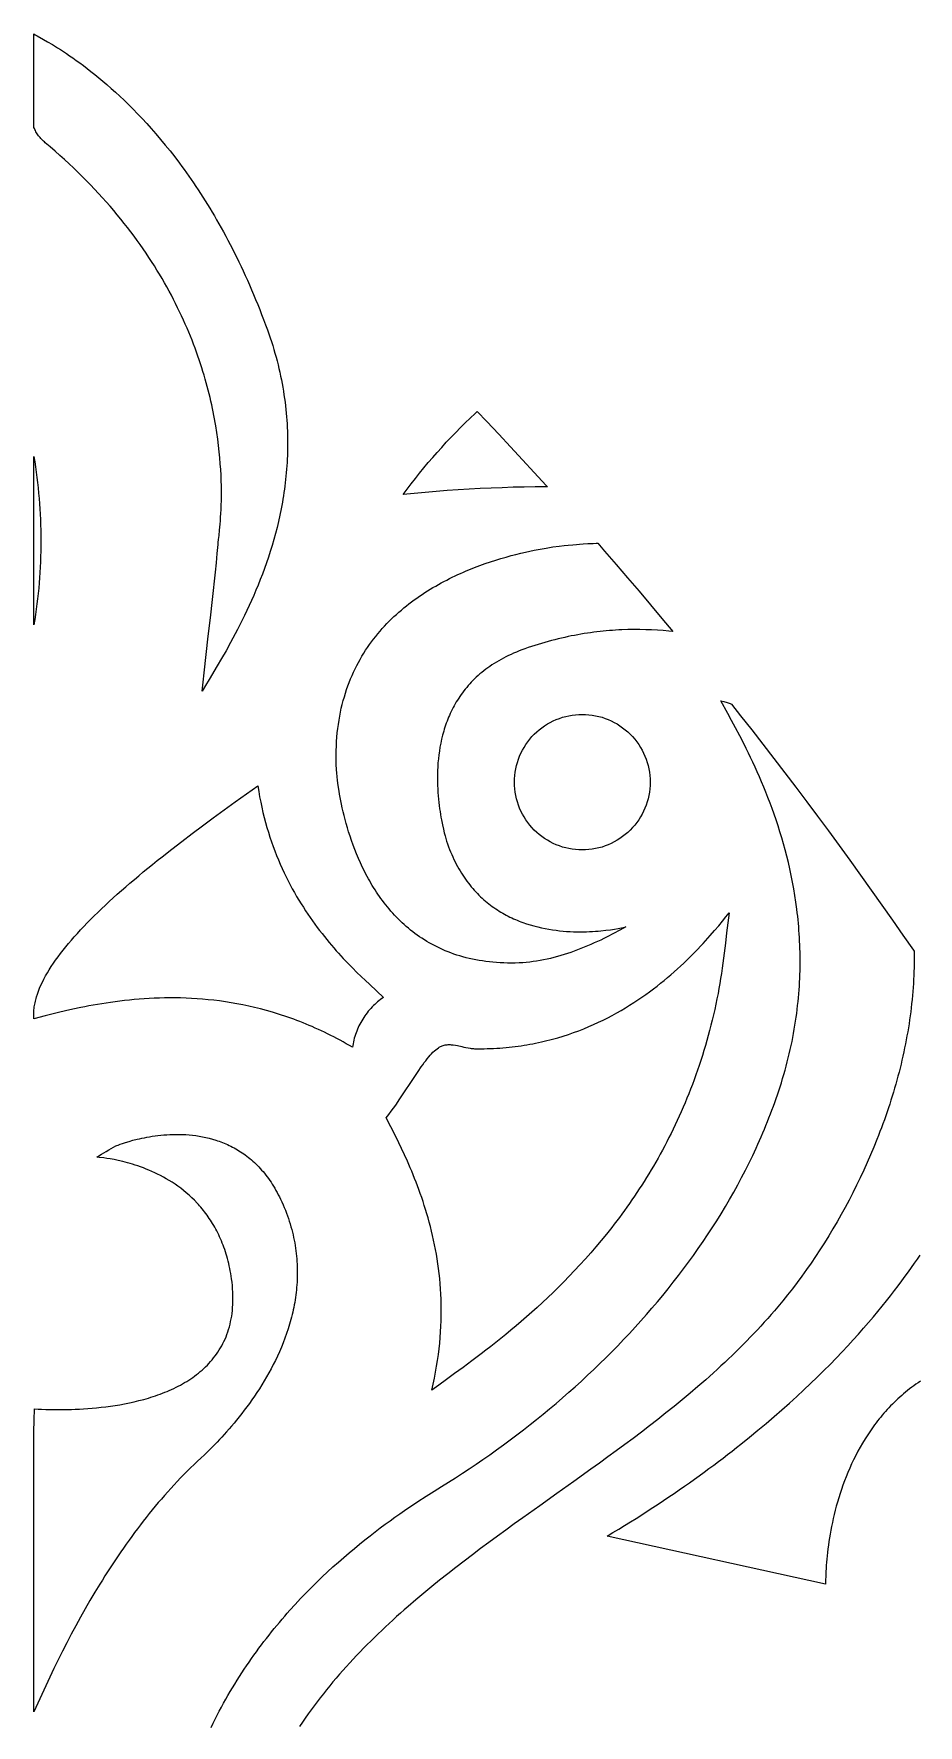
# Model space of a CAD drawing. Extents: x -1000 to 1000, y -1450 to 1450.
# Drawn here: x -550 to -339.5, y 593.4 to 996.3 of the extents above; entities that cross this region are included whole.
import ezdxf

# ---------------------------------------------------------------- set-up
doc = ezdxf.new("R2010")
doc.units = 0
doc.layers.add('LAYER_1', color=18, linetype='CONTINUOUS')

msp = doc.modelspace()

# ---------------------------------------------------------------- linework, layer by layer
at = {"layer": 'LAYER_1'}
for points in [[(-549.68, 996.12), (-549.18, 995.84), (-547.69, 995), (-546.72, 994.44), (-545.6, 993.77), (-544.36, 993), (-543.68, 992.57), (-542.98, 992.11), (-542.25, 991.63), (-541.49, 991.11), (-540.71, 990.57), (-539.9, 989.99), (-539.06, 989.38), (-538.2, 988.75), (-537.32, 988.07), (-536.41, 987.37), (-535.49, 986.63), (-534.54, 985.86), (-533.58, 985.05), (-532.59, 984.21), (-531.6, 983.33), (-530.58, 982.42), (-529.55, 981.47), (-528.51, 980.48), (-527.46, 979.46), (-526.39, 978.39), (-525.32, 977.29), (-524.23, 976.14), (-523.14, 974.96), (-522.04, 973.74), (-520.94, 972.47), (-519.83, 971.16), (-518.71, 969.81), (-517.59, 968.42), (-516.47, 966.98), (-515.35, 965.5), (-514.79, 964.75), (-514.23, 963.98), (-513.67, 963.2), (-513.11, 962.41), (-512.55, 961.61), (-512, 960.79), (-511.44, 959.97), (-510.88, 959.13), (-510.33, 958.28), (-509.77, 957.42), (-509.22, 956.55), (-508.67, 955.66), (-508.12, 954.77), (-507.57, 953.86), (-507.03, 952.94), (-506.49, 952), (-505.94, 951.06), (-505.4, 950.1), (-504.87, 949.13), (-504.33, 948.15), (-503.8, 947.15), (-503.27, 946.15), (-502.75, 945.13), (-502.22, 944.09), (-501.71, 943.05), (-501.19, 941.99), (-500.68, 940.92), (-500.17, 939.83), (-499.66, 938.73), (-499.16, 937.62), (-498.66, 936.5), (-498.17, 935.36), (-497.68, 934.21), (-497.2, 933.04), (-496.71, 931.86), (-496.24, 930.67), (-495.77, 929.47), (-495.3, 928.25), (-494.84, 927.01), (-494.39, 925.77), (-494.06, 924.83), (-493.74, 923.91), (-493.43, 922.98), (-493.14, 922.06), (-492.86, 921.14), (-492.6, 920.22), (-492.34, 919.31), (-492.1, 918.4), (-491.87, 917.49), (-491.66, 916.58), (-491.45, 915.68), (-491.26, 914.78), (-491.07, 913.89), (-490.9, 912.99), (-490.74, 912.1), (-490.59, 911.22), (-490.46, 910.33), (-490.33, 909.45), (-490.21, 908.57), (-490.11, 907.7), (-490.01, 906.83), (-489.93, 905.96), (-489.85, 905.1), (-489.79, 904.24), (-489.73, 903.38), (-489.69, 902.53), (-489.65, 901.68), (-489.62, 900.83), (-489.61, 899.99), (-489.6, 899.15), (-489.6, 898.31), (-489.61, 897.48), (-489.63, 896.65), (-489.65, 895.83), (-489.69, 895.01), (-489.73, 894.19), (-489.78, 893.38), (-489.84, 892.57), (-489.91, 891.76), (-489.99, 890.96), (-490.07, 890.16), (-490.16, 889.37), (-490.26, 888.58), (-490.36, 887.8), (-490.47, 887.01), (-490.59, 886.24), (-490.71, 885.46), (-490.84, 884.7), (-490.98, 883.93), (-491.13, 883.17), (-491.43, 881.66), (-491.76, 880.17), (-492.11, 878.7), (-492.49, 877.25), (-492.88, 875.81), (-493.29, 874.39), (-493.72, 872.99), (-494.16, 871.61), (-494.62, 870.25), (-495.1, 868.91), (-495.59, 867.59), (-496.09, 866.29), (-496.6, 865), (-497.12, 863.74), (-497.65, 862.5), (-498.18, 861.29), (-498.73, 860.09), (-499.27, 858.91), (-499.82, 857.76), (-500.38, 856.63), (-500.93, 855.52), (-501.49, 854.43), (-502.05, 853.37), (-502.6, 852.33), (-503.15, 851.31), (-504.24, 849.35), (-505.3, 847.48), (-506.33, 845.71), (-508.25, 842.48), (-509.12, 841.02), (-509.93, 839.67), (-509.7, 841.86), (-509.47, 844.05), (-508.98, 848.42), (-508.47, 852.79), (-507.95, 857.16), (-507.45, 861.53), (-507.2, 863.72), (-506.97, 865.91), (-506.75, 868.09), (-506.54, 870.28), (-506.34, 872.47), (-506.16, 874.67), (-506.11, 875.13), (-506.03, 875.85), (-505.91, 876.82), (-505.78, 878.03), (-505.65, 879.48), (-505.59, 880.29), (-505.53, 881.15), (-505.47, 882.07), (-505.43, 883.03), (-505.39, 884.05), (-505.37, 885.12), (-505.35, 886.24), (-505.35, 887.4), (-505.37, 888.61), (-505.4, 889.86), (-505.45, 891.16), (-505.52, 892.49), (-505.61, 893.87), (-505.73, 895.29), (-505.87, 896.75), (-506.03, 898.24), (-506.23, 899.77), (-506.45, 901.34), (-506.7, 902.94), (-506.84, 903.75), (-506.99, 904.57), (-507.15, 905.39), (-507.31, 906.23), (-507.48, 907.07), (-507.67, 907.92), (-507.86, 908.78), (-508.06, 909.64), (-508.27, 910.51), (-508.49, 911.39), (-508.72, 912.27), (-508.96, 913.16), (-509.22, 914.05), (-509.48, 914.96), (-509.75, 915.86), (-510.04, 916.78), (-510.33, 917.7), (-510.64, 918.62), (-510.96, 919.55), (-511.29, 920.49), (-511.63, 921.43), (-511.99, 922.37), (-512.35, 923.32), (-512.73, 924.27), (-513.13, 925.23), (-513.53, 926.2), (-513.95, 927.16), (-514.39, 928.13), (-514.83, 929.11), (-515.29, 930.08), (-515.77, 931.07), (-516.25, 932.05), (-516.76, 933.04), (-517.27, 934.03), (-517.81, 935.02), (-518.35, 936.02), (-518.92, 937.02), (-519.49, 938.02), (-520.09, 939.02), (-520.7, 940.02), (-521.32, 941.03), (-521.96, 942.04), (-522.62, 943.05), (-523.29, 944.06), (-523.98, 945.08), (-524.69, 946.09), (-525.42, 947.1), (-526.16, 948.12), (-526.92, 949.14), (-527.7, 950.15), (-528.49, 951.17), (-529.31, 952.19), (-530.14, 953.21), (-530.99, 954.22), (-531.86, 955.24), (-532.75, 956.26), (-533.65, 957.27), (-534.58, 958.29), (-535.53, 959.3), (-536.49, 960.32), (-537.48, 961.33), (-538.48, 962.34), (-539.51, 963.35), (-540.56, 964.36), (-541.62, 965.37), (-542.71, 966.37), (-543.82, 967.37), (-544.95, 968.37), (-546.1, 969.37), (-547.28, 970.36), (-547.5, 970.56), (-547.72, 970.76), (-547.93, 970.96), (-548.13, 971.17), (-548.33, 971.39), (-548.52, 971.6), (-548.7, 971.83), (-548.87, 972.05), (-549.03, 972.28), (-549.19, 972.52), (-549.34, 972.76), (-549.49, 973), (-549.63, 973.25), (-549.76, 973.5), (-549.88, 973.75), (-550, 974.01), (-550, 996.32)], [(-442.17, 903.93), (-439.33, 900.93), (-436.5, 897.9), (-433.68, 894.86), (-430.87, 891.81), (-428.06, 888.73), (-427.76, 888.4), (-428, 888.4), (-430.63, 888.38), (-433.26, 888.34), (-435.88, 888.28), (-438.51, 888.19), (-441.14, 888.09), (-443.76, 887.97), (-446.38, 887.83), (-449.01, 887.67), (-451.63, 887.49), (-454.25, 887.28), (-456.86, 887.06), (-459.48, 886.82), (-462.09, 886.55), (-461.13, 887.85), (-460.16, 889.13), (-459.17, 890.4), (-458.17, 891.66), (-457.15, 892.92), (-456.11, 894.15), (-455.06, 895.38), (-453.99, 896.6), (-452.91, 897.8), (-451.82, 899), (-450.71, 900.18), (-449.58, 901.34), (-448.45, 902.5), (-447.29, 903.64), (-446.13, 904.77), (-444.95, 905.88), (-444.46, 906.33)], [(-549.8, 894.37), (-549.61, 893.13), (-549.43, 891.88), (-549.27, 890.64), (-549.12, 889.39), (-548.99, 888.14), (-548.86, 886.89), (-548.75, 885.63), (-548.65, 884.38), (-548.57, 883.12), (-548.5, 881.86), (-548.44, 880.6), (-548.39, 879.34), (-548.36, 878.08), (-548.34, 876.82), (-548.33, 875.56), (-548.34, 874.3), (-548.36, 873.04), (-548.39, 871.78), (-548.43, 870.52), (-548.49, 869.26), (-548.56, 868), (-548.65, 866.74), (-548.74, 865.48), (-548.85, 864.23), (-548.98, 862.98), (-549.11, 861.73), (-549.26, 860.48), (-549.42, 859.23), (-549.6, 857.99), (-549.79, 856.75), (-549.99, 855.51), (-550, 855.52), (-550, 895.6)], [(-414.17, 873.1), (-411.42, 869.92), (-408.67, 866.73), (-405.94, 863.52), (-403.22, 860.29), (-400.5, 857.05), (-397.9, 853.92), (-398.82, 854.01), (-400.18, 854.13), (-401.55, 854.23), (-402.93, 854.31), (-404.33, 854.36), (-405.74, 854.39), (-407.17, 854.39), (-408.6, 854.37), (-410.05, 854.32), (-410.78, 854.29), (-411.51, 854.24), (-412.25, 854.19), (-412.99, 854.14), (-413.73, 854.07), (-414.47, 854), (-415.22, 853.92), (-415.97, 853.84), (-416.72, 853.74), (-417.48, 853.64), (-418.24, 853.53), (-419, 853.41), (-419.76, 853.29), (-420.53, 853.15), (-421.3, 853.01), (-422.07, 852.86), (-422.84, 852.7), (-423.62, 852.53), (-424.4, 852.35), (-425.18, 852.17), (-425.97, 851.97), (-426.75, 851.77), (-427.54, 851.56), (-428.33, 851.33), (-429.13, 851.1), (-429.92, 850.86), (-430.72, 850.61), (-431.52, 850.35), (-432.33, 850.08), (-433.13, 849.8), (-433.82, 849.56), (-434.49, 849.3), (-435.14, 849.03), (-435.79, 848.76), (-436.41, 848.48), (-437.03, 848.19), (-437.63, 847.89), (-438.22, 847.59), (-438.79, 847.28), (-439.35, 846.96), (-439.9, 846.63), (-440.43, 846.3), (-440.95, 845.96), (-441.46, 845.62), (-441.95, 845.26), (-442.44, 844.91), (-442.91, 844.54), (-443.37, 844.17), (-443.81, 843.8), (-444.25, 843.41), (-444.67, 843.03), (-445.08, 842.64), (-445.48, 842.24), (-445.87, 841.84), (-446.24, 841.43), (-446.61, 841.02), (-446.96, 840.6), (-447.31, 840.18), (-447.64, 839.76), (-447.96, 839.33), (-448.28, 838.9), (-448.58, 838.46), (-448.87, 838.03), (-449.15, 837.58), (-449.43, 837.14), (-449.69, 836.69), (-449.94, 836.24), (-450.19, 835.78), (-450.42, 835.33), (-450.65, 834.87), (-450.86, 834.41), (-451.07, 833.94), (-451.27, 833.48), (-451.46, 833.01), (-451.64, 832.54), (-451.82, 832.07), (-451.98, 831.6), (-452.14, 831.13), (-452.29, 830.66), (-452.44, 830.18), (-452.57, 829.71), (-452.7, 829.24), (-452.93, 828.29), (-453.14, 827.34), (-453.32, 826.39), (-453.47, 825.44), (-453.6, 824.5), (-453.71, 823.56), (-453.8, 822.63), (-453.86, 821.71), (-453.91, 820.79), (-453.93, 819.89), (-453.94, 819), (-453.93, 818.12), (-453.91, 817.26), (-453.87, 816.41), (-453.82, 815.57), (-453.76, 814.76), (-453.69, 813.96), (-453.61, 813.19), (-453.52, 812.43), (-453.42, 811.7), (-453.31, 811), (-453.21, 810.32), (-453.09, 809.67), (-452.98, 809.04), (-452.75, 807.88), (-452.52, 806.85), (-452.3, 805.95), (-452.1, 805.21), (-451.94, 804.62), (-451.74, 803.96), (-451.51, 803.3), (-451.28, 802.65), (-451.04, 802.02), (-450.79, 801.4), (-450.53, 800.79), (-450.27, 800.2), (-450, 799.61), (-449.72, 799.04), (-449.43, 798.48), (-449.14, 797.94), (-448.84, 797.4), (-448.53, 796.88), (-448.22, 796.37), (-447.9, 795.87), (-447.58, 795.38), (-447.25, 794.91), (-446.92, 794.44), (-446.57, 793.99), (-446.23, 793.54), (-445.88, 793.11), (-445.52, 792.69), (-445.16, 792.28), (-444.79, 791.88), (-444.42, 791.49), (-444.04, 791.11), (-443.66, 790.74), (-443.28, 790.38), (-442.89, 790.03), (-442.5, 789.7), (-442.1, 789.37), (-441.7, 789.04), (-441.29, 788.73), (-440.89, 788.43), (-440.48, 788.14), (-440.06, 787.86), (-439.65, 787.58), (-439.23, 787.31), (-438.81, 787.06), (-438.38, 786.81), (-437.96, 786.57), (-437.53, 786.34), (-437.1, 786.11), (-436.67, 785.9), (-436.23, 785.69), (-435.8, 785.49), (-435.36, 785.29), (-434.92, 785.11), (-434.48, 784.93), (-434.04, 784.76), (-433.6, 784.6), (-432.72, 784.29), (-431.83, 784.01), (-430.95, 783.76), (-430.06, 783.53), (-429.18, 783.32), (-428.3, 783.14), (-427.43, 782.98), (-426.56, 782.85), (-425.7, 782.73), (-424.84, 782.63), (-424, 782.55), (-423.17, 782.48), (-422.35, 782.44), (-421.54, 782.4), (-420.74, 782.38), (-419.96, 782.38), (-419.2, 782.38), (-418.46, 782.4), (-417.73, 782.43), (-417.03, 782.46), (-416.34, 782.51), (-415.68, 782.56), (-415.04, 782.62), (-413.84, 782.74), (-412.75, 782.88), (-411.78, 783.03), (-410.94, 783.17), (-409.68, 783.4), (-409.05, 783.53), (-410.52, 782.73), (-412.02, 781.94), (-413.54, 781.17), (-414.3, 780.79), (-415.07, 780.42), (-415.84, 780.06), (-416.62, 779.71), (-417.4, 779.36), (-418.18, 779.02), (-418.97, 778.69), (-419.76, 778.37), (-420.55, 778.07), (-421.35, 777.77), (-422.15, 777.48), (-422.95, 777.21), (-423.76, 776.95), (-424.57, 776.7), (-425.38, 776.47), (-426.19, 776.25), (-427.01, 776.04), (-427.83, 775.85), (-428.65, 775.68), (-429.48, 775.52), (-430.31, 775.39), (-431.13, 775.27), (-431.97, 775.16), (-432.8, 775.08), (-433.63, 775.02), (-434.47, 774.97), (-435.4, 774.94), (-436.32, 774.93), (-437.23, 774.94), (-438.12, 774.96), (-439, 774.99), (-439.87, 775.05), (-440.73, 775.12), (-441.57, 775.2), (-442.4, 775.3), (-443.21, 775.42), (-444.02, 775.55), (-444.81, 775.69), (-445.59, 775.85), (-446.35, 776.02), (-447.11, 776.21), (-447.85, 776.41), (-448.58, 776.62), (-449.3, 776.84), (-450.01, 777.08), (-450.7, 777.33), (-451.39, 777.59), (-452.06, 777.87), (-452.72, 778.15), (-453.37, 778.45), (-454.01, 778.76), (-454.63, 779.08), (-455.25, 779.41), (-455.86, 779.75), (-456.45, 780.1), (-457.04, 780.46), (-457.61, 780.82), (-458.17, 781.2), (-458.72, 781.59), (-459.27, 781.99), (-459.8, 782.39), (-460.32, 782.8), (-460.83, 783.22), (-461.34, 783.65), (-461.83, 784.09), (-462.31, 784.53), (-462.78, 784.98), (-463.25, 785.43), (-463.7, 785.9), (-464.14, 786.37), (-464.58, 786.84), (-465.01, 787.32), (-465.42, 787.81), (-465.83, 788.3), (-466.23, 788.79), (-466.62, 789.29), (-467, 789.8), (-467.37, 790.31), (-467.74, 790.82), (-468.1, 791.33), (-468.44, 791.85), (-468.78, 792.37), (-469.12, 792.9), (-469.44, 793.43), (-469.76, 793.96), (-470.06, 794.49), (-470.36, 795.02), (-470.66, 795.56), (-470.94, 796.09), (-471.22, 796.63), (-471.75, 797.7), (-472.26, 798.78), (-472.74, 799.85), (-473.19, 800.92), (-473.61, 801.99), (-474.01, 803.05), (-474.38, 804.1), (-474.73, 805.13), (-475.06, 806.16), (-475.36, 807.16), (-475.65, 808.15), (-475.91, 809.12), (-476.15, 810.06), (-476.37, 810.99), (-476.58, 811.88), (-476.77, 812.75), (-476.94, 813.59), (-477.09, 814.39), (-477.23, 815.16), (-477.35, 815.89), (-477.56, 817.24), (-477.71, 818.41), (-477.82, 819.4), (-477.9, 820.18), (-477.97, 821.07), (-478.01, 822.21), (-478.04, 823.34), (-478.04, 824.45), (-478.02, 825.54), (-477.99, 826.62), (-477.93, 827.68), (-477.86, 828.73), (-477.76, 829.76), (-477.65, 830.78), (-477.51, 831.78), (-477.36, 832.76), (-477.19, 833.73), (-477.01, 834.69), (-476.81, 835.63), (-476.59, 836.55), (-476.35, 837.46), (-476.09, 838.36), (-475.83, 839.24), (-475.54, 840.11), (-475.24, 840.96), (-474.93, 841.8), (-474.6, 842.62), (-474.25, 843.44), (-473.89, 844.23), (-473.52, 845.02), (-473.14, 845.79), (-472.74, 846.54), (-472.33, 847.29), (-471.9, 848.02), (-471.47, 848.73), (-471.02, 849.44), (-470.56, 850.13), (-470.09, 850.81), (-469.61, 851.47), (-469.12, 852.13), (-468.61, 852.77), (-468.1, 853.4), (-467.58, 854.01), (-467.05, 854.62), (-466.51, 855.21), (-465.96, 855.79), (-465.41, 856.36), (-464.84, 856.92), (-464.27, 857.47), (-463.69, 858), (-463.1, 858.53), (-462.51, 859.04), (-461.91, 859.54), (-461.31, 860.04), (-460.7, 860.52), (-460.08, 860.99), (-459.46, 861.45), (-458.83, 861.89), (-458.2, 862.33), (-457.56, 862.76), (-456.93, 863.18), (-456.28, 863.59), (-455.64, 863.99), (-454.99, 864.38), (-454.34, 864.76), (-453.69, 865.13), (-453.03, 865.49), (-452.38, 865.84), (-451.72, 866.19), (-451.06, 866.52), (-450.4, 866.85), (-449.74, 867.16), (-449.08, 867.47), (-448.42, 867.77), (-447.76, 868.06), (-447.11, 868.34), (-446.45, 868.62), (-445.14, 869.14), (-443.85, 869.64), (-442.56, 870.1), (-441.29, 870.54), (-440.03, 870.94), (-438.8, 871.32), (-437.59, 871.67), (-436.4, 872), (-435.24, 872.3), (-434.1, 872.58), (-433, 872.84), (-431.94, 873.07), (-430.91, 873.28), (-429.92, 873.48), (-428.98, 873.65), (-428.08, 873.81), (-427.23, 873.95), (-426.42, 874.07), (-424.98, 874.27), (-423.77, 874.42), (-422.81, 874.52), (-421.72, 874.61), (-420.85, 874.69), (-420.12, 874.76), (-419.21, 874.82), (-418.12, 874.88), (-417.51, 874.9), (-416.86, 874.92), (-416.17, 874.93), (-415.77, 874.93)], [(-496.48, 815.84), (-496.25, 814.55), (-496, 813.29), (-495.74, 812.04), (-495.46, 810.81), (-495.16, 809.6), (-494.84, 808.41), (-494.51, 807.23), (-494.16, 806.08), (-493.8, 804.94), (-493.42, 803.82), (-493.03, 802.71), (-492.63, 801.63), (-492.21, 800.56), (-491.78, 799.51), (-491.34, 798.48), (-490.89, 797.46), (-490.42, 796.46), (-489.95, 795.48), (-489.46, 794.51), (-488.97, 793.56), (-488.47, 792.63), (-487.96, 791.72), (-487.44, 790.82), (-486.91, 789.93), (-486.38, 789.06), (-485.85, 788.21), (-485.3, 787.38), (-484.76, 786.55), (-484.21, 785.75), (-483.65, 784.96), (-483.09, 784.18), (-482.53, 783.42), (-481.97, 782.68), (-481.4, 781.95), (-480.84, 781.24), (-480.27, 780.54), (-479.7, 779.85), (-479.14, 779.18), (-478.57, 778.52), (-478.01, 777.88), (-477.45, 777.25), (-476.34, 776.04), (-475.24, 774.87), (-474.16, 773.77), (-473.11, 772.71), (-472.08, 771.71), (-471.09, 770.76), (-470.13, 769.86), (-468.35, 768.2), (-466.77, 766.74), (-467.13, 766.49), (-467.49, 766.23), (-467.84, 765.96), (-468.18, 765.68), (-468.52, 765.39), (-468.85, 765.09), (-469.18, 764.78), (-469.49, 764.46), (-469.8, 764.12), (-470.1, 763.78), (-470.39, 763.43), (-470.67, 763.08), (-470.95, 762.71), (-471.21, 762.34), (-471.47, 761.96), (-471.72, 761.57), (-471.95, 761.18), (-472.18, 760.79), (-472.39, 760.38), (-472.6, 759.97), (-472.79, 759.56), (-472.98, 759.15), (-473.15, 758.73), (-473.31, 758.3), (-473.46, 757.88), (-473.6, 757.45), (-473.72, 757.02), (-473.83, 756.59), (-473.93, 756.15), (-474.01, 755.72), (-474.09, 755.29), (-474.14, 754.85), (-474.89, 755.29), (-475.63, 755.71), (-476.37, 756.13), (-477.11, 756.54), (-477.85, 756.93), (-478.58, 757.32), (-479.32, 757.7), (-480.06, 758.07), (-480.8, 758.43), (-481.53, 758.78), (-482.27, 759.12), (-483, 759.45), (-483.74, 759.78), (-484.47, 760.09), (-485.2, 760.4), (-485.93, 760.69), (-486.66, 760.98), (-487.39, 761.26), (-488.12, 761.53), (-488.84, 761.8), (-489.57, 762.05), (-490.29, 762.3), (-491.01, 762.54), (-491.73, 762.77), (-492.45, 762.99), (-493.17, 763.21), (-494.6, 763.62), (-496.02, 764), (-497.44, 764.35), (-498.85, 764.67), (-500.25, 764.97), (-501.65, 765.24), (-503.03, 765.48), (-504.41, 765.7), (-505.78, 765.89), (-507.14, 766.06), (-508.49, 766.2), (-509.82, 766.33), (-511.15, 766.43), (-512.47, 766.51), (-513.77, 766.57), (-515.07, 766.61), (-516.35, 766.63), (-517.61, 766.64), (-518.87, 766.63), (-520.11, 766.6), (-521.34, 766.55), (-522.56, 766.49), (-523.76, 766.42), (-524.94, 766.33), (-526.11, 766.23), (-527.27, 766.12), (-528.41, 766), (-529.53, 765.87), (-530.63, 765.72), (-531.72, 765.57), (-532.79, 765.41), (-533.85, 765.24), (-534.88, 765.07), (-535.9, 764.89), (-536.9, 764.7), (-537.88, 764.51), (-538.84, 764.32), (-540.7, 763.92), (-542.47, 763.52), (-544.16, 763.11), (-545.76, 762.72), (-547.27, 762.33), (-550, 761.61), (-550, 763.48), (-549.97, 763.81), (-549.94, 764.14), (-549.89, 764.47), (-549.84, 764.81), (-549.78, 765.14), (-549.71, 765.48), (-549.64, 765.82), (-549.56, 766.16), (-549.47, 766.5), (-549.37, 766.85), (-549.15, 767.54), (-548.9, 768.25), (-548.62, 768.95), (-548.31, 769.67), (-547.97, 770.39), (-547.6, 771.12), (-547.2, 771.86), (-546.78, 772.6), (-546.33, 773.35), (-545.85, 774.11), (-545.34, 774.87), (-544.81, 775.64), (-544.25, 776.42), (-543.66, 777.2), (-543.05, 777.99), (-542.42, 778.78), (-541.76, 779.58), (-541.07, 780.38), (-540.37, 781.19), (-539.63, 782.01), (-538.88, 782.83), (-538.1, 783.66), (-537.3, 784.49), (-536.48, 785.32), (-535.63, 786.17), (-534.77, 787.01), (-533.88, 787.86), (-532.97, 788.72), (-532.05, 789.58), (-531.1, 790.45), (-530.13, 791.32), (-529.15, 792.19), (-528.14, 793.07), (-527.12, 793.96), (-526.08, 794.84), (-525.02, 795.73), (-523.95, 796.63), (-522.85, 797.53), (-521.74, 798.43), (-520.62, 799.34), (-519.48, 800.25), (-517.15, 802.08), (-514.77, 803.92), (-512.33, 805.78), (-509.83, 807.65), (-507.29, 809.53), (-504.7, 811.42), (-502.07, 813.32), (-499.39, 815.23), (-496.68, 817.14)], [(-384.79, 784.52), (-385.09, 782.11), (-385.38, 779.7), (-385.68, 777.29), (-385.99, 774.88), (-386.15, 773.68), (-386.33, 772.48), (-386.51, 771.28), (-386.7, 770.08), (-386.91, 768.88), (-387.13, 767.69), (-387.39, 766.4), (-387.65, 765.12), (-387.93, 763.85), (-388.21, 762.59), (-388.51, 761.34), (-388.81, 760.1), (-389.13, 758.87), (-389.46, 757.65), (-389.79, 756.44), (-390.14, 755.25), (-390.49, 754.06), (-390.86, 752.88), (-391.23, 751.71), (-391.61, 750.55), (-392, 749.4), (-392.4, 748.27), (-392.81, 747.14), (-393.22, 746.02), (-393.65, 744.91), (-394.08, 743.81), (-394.52, 742.72), (-394.97, 741.64), (-395.42, 740.57), (-395.88, 739.51), (-396.35, 738.46), (-396.83, 737.41), (-397.31, 736.38), (-397.8, 735.36), (-398.3, 734.35), (-398.81, 733.34), (-399.32, 732.35), (-399.83, 731.36), (-400.35, 730.38), (-400.88, 729.41), (-401.42, 728.46), (-401.96, 727.51), (-402.5, 726.57), (-403.05, 725.63), (-403.61, 724.71), (-404.17, 723.8), (-404.73, 722.89), (-405.3, 722), (-405.88, 721.11), (-406.46, 720.23), (-407.04, 719.36), (-407.63, 718.5), (-408.22, 717.64), (-408.81, 716.8), (-409.41, 715.96), (-410.01, 715.14), (-410.62, 714.32), (-411.23, 713.51), (-411.84, 712.7), (-412.45, 711.91), (-413.07, 711.12), (-413.69, 710.35), (-414.94, 708.82), (-416.19, 707.32), (-417.45, 705.85), (-418.72, 704.42), (-420, 703.01), (-421.27, 701.64), (-422.55, 700.3), (-423.83, 698.99), (-425.11, 697.7), (-426.39, 696.45), (-427.67, 695.23), (-428.94, 694.03), (-430.21, 692.87), (-431.47, 691.73), (-432.73, 690.62), (-433.98, 689.54), (-435.21, 688.48), (-436.44, 687.46), (-437.66, 686.46), (-438.86, 685.48), (-440.04, 684.53), (-441.21, 683.61), (-442.37, 682.71), (-443.5, 681.84), (-445.72, 680.16), (-447.84, 678.58), (-449.87, 677.1), (-451.8, 675.7), (-453.61, 674.39), (-455.29, 673.17), (-454.95, 674.61), (-454.65, 676.04), (-454.37, 677.47), (-454.12, 678.87), (-453.89, 680.27), (-453.7, 681.66), (-453.53, 683.03), (-453.38, 684.39), (-453.26, 685.74), (-453.17, 687.08), (-453.09, 688.4), (-453.04, 689.71), (-453.02, 691.01), (-453.01, 692.3), (-453.03, 693.58), (-453.06, 694.84), (-453.12, 696.08), (-453.19, 697.32), (-453.28, 698.54), (-453.39, 699.75), (-453.52, 700.95), (-453.66, 702.13), (-453.82, 703.29), (-454, 704.45), (-454.19, 705.59), (-454.39, 706.71), (-454.61, 707.83), (-454.84, 708.92), (-455.08, 710.01), (-455.33, 711.08), (-455.59, 712.13), (-455.87, 713.17), (-456.15, 714.2), (-456.44, 715.21), (-456.74, 716.2), (-457.05, 717.18), (-457.36, 718.15), (-457.68, 719.1), (-458.01, 720.03), (-458.34, 720.95), (-458.67, 721.86), (-459.01, 722.74), (-459.35, 723.62), (-459.7, 724.47), (-460.04, 725.31), (-460.39, 726.14), (-461.09, 727.74), (-461.78, 729.27), (-462.46, 730.73), (-463.13, 732.13), (-463.79, 733.46), (-465.01, 735.91), (-466.11, 738.08), (-465.52, 738.85), (-464.96, 739.61), (-464.41, 740.37), (-463.87, 741.11), (-462.85, 742.58), (-461.89, 744), (-460.12, 746.67), (-459.31, 747.92), (-458.52, 749.09), (-457.78, 750.19), (-457.41, 750.71), (-457.05, 751.2), (-456.7, 751.67), (-456.35, 752.12), (-456.01, 752.55), (-455.67, 752.95), (-455.33, 753.32), (-455, 753.67), (-454.66, 753.98), (-454.33, 754.27), (-454, 754.53), (-453.67, 754.76), (-453.5, 754.87), (-453.33, 754.96), (-453.16, 755.05), (-452.99, 755.13), (-452.77, 755.22), (-452.54, 755.3), (-452.31, 755.36), (-452.08, 755.41), (-451.84, 755.45), (-451.6, 755.48), (-451.36, 755.49), (-451.12, 755.5), (-450.88, 755.49), (-450.64, 755.48), (-450.15, 755.42), (-449.65, 755.35), (-449.15, 755.25), (-448.14, 755.03), (-447.64, 754.91), (-447.13, 754.8), (-446.63, 754.7), (-446.13, 754.62), (-445.88, 754.58), (-445.63, 754.56), (-445.38, 754.54), (-445.14, 754.53), (-444.36, 754.52), (-443.59, 754.52), (-442.82, 754.53), (-442.06, 754.54), (-441.3, 754.57), (-440.55, 754.6), (-439.8, 754.64), (-439.06, 754.69), (-438.33, 754.74), (-437.59, 754.81), (-436.87, 754.88), (-436.15, 754.96), (-435.43, 755.04), (-434.72, 755.13), (-434.01, 755.24), (-433.31, 755.34), (-432.61, 755.46), (-431.92, 755.58), (-431.23, 755.71), (-430.55, 755.84), (-429.87, 755.98), (-429.19, 756.13), (-428.53, 756.29), (-427.86, 756.45), (-427.2, 756.61), (-426.55, 756.79), (-425.9, 756.96), (-425.26, 757.15), (-423.99, 757.53), (-422.73, 757.94), (-421.5, 758.37), (-420.28, 758.82), (-419.08, 759.29), (-417.91, 759.78), (-416.75, 760.28), (-415.61, 760.81), (-414.49, 761.35), (-413.39, 761.9), (-412.31, 762.47), (-411.24, 763.05), (-410.2, 763.65), (-409.17, 764.25), (-408.17, 764.87), (-407.18, 765.5), (-406.21, 766.14), (-405.26, 766.78), (-404.33, 767.44), (-403.42, 768.1), (-402.52, 768.76), (-401.65, 769.44), (-400.79, 770.11), (-399.95, 770.79), (-399.13, 771.48), (-398.33, 772.16), (-397.54, 772.84), (-396.78, 773.53), (-396.03, 774.22), (-395.3, 774.9), (-394.59, 775.58), (-393.89, 776.26), (-393.22, 776.93), (-392.56, 777.6), (-391.92, 778.26), (-391.3, 778.92), (-390.7, 779.56), (-390.12, 780.21), (-389, 781.46), (-387.95, 782.67), (-386.98, 783.82), (-386.07, 784.93), (-385.24, 785.96), (-384.48, 786.93)], [(-515.37, 734.1), (-514.6, 734.08), (-513.82, 734.05), (-513.04, 733.99), (-512.25, 733.91), (-511.46, 733.82), (-510.66, 733.7), (-509.86, 733.56), (-509.06, 733.39), (-508.26, 733.2), (-507.46, 732.99), (-506.66, 732.74), (-506.26, 732.61), (-505.86, 732.47), (-505.47, 732.33), (-505.07, 732.18), (-504.67, 732.02), (-504.28, 731.85), (-503.89, 731.67), (-503.49, 731.49), (-503.1, 731.3), (-502.71, 731.1), (-502.33, 730.89), (-501.94, 730.68), (-501.56, 730.45), (-501.18, 730.22), (-500.8, 729.98), (-500.42, 729.73), (-500.04, 729.47), (-499.67, 729.2), (-499.3, 728.92), (-498.94, 728.64), (-498.57, 728.34), (-498.21, 728.04), (-497.85, 727.72), (-497.5, 727.4), (-497.15, 727.06), (-496.8, 726.72), (-496.46, 726.36), (-496.12, 726), (-495.78, 725.62), (-495.45, 725.24), (-495.12, 724.84), (-494.8, 724.43), (-494.48, 724.01), (-494.16, 723.58), (-493.85, 723.14), (-493.54, 722.69), (-493.24, 722.23), (-492.95, 721.75), (-492.66, 721.27), (-492.37, 720.77), (-492.09, 720.26), (-491.81, 719.74), (-491.54, 719.2), (-491.28, 718.66), (-490.97, 718), (-490.68, 717.34), (-490.4, 716.68), (-490.13, 716.02), (-489.88, 715.37), (-489.64, 714.71), (-489.41, 714.06), (-489.2, 713.41), (-488.99, 712.76), (-488.8, 712.11), (-488.62, 711.46), (-488.46, 710.82), (-488.3, 710.17), (-488.16, 709.53), (-488.02, 708.89), (-487.9, 708.25), (-487.79, 707.61), (-487.69, 706.97), (-487.61, 706.34), (-487.53, 705.7), (-487.46, 705.07), (-487.41, 704.44), (-487.36, 703.82), (-487.33, 703.19), (-487.3, 702.57), (-487.28, 701.95), (-487.28, 701.33), (-487.28, 700.71), (-487.29, 700.1), (-487.32, 699.48), (-487.35, 698.87), (-487.39, 698.26), (-487.44, 697.66), (-487.49, 697.06), (-487.56, 696.45), (-487.63, 695.86), (-487.71, 695.26), (-487.81, 694.67), (-487.9, 694.08), (-488.01, 693.49), (-488.12, 692.9), (-488.24, 692.32), (-488.37, 691.74), (-488.51, 691.16), (-488.65, 690.59), (-488.8, 690.02), (-488.96, 689.45), (-489.12, 688.88), (-489.46, 687.76), (-489.83, 686.65), (-490.22, 685.55), (-490.64, 684.47), (-491.07, 683.4), (-491.53, 682.34), (-492, 681.3), (-492.49, 680.27), (-493, 679.26), (-493.52, 678.26), (-494.06, 677.28), (-494.6, 676.31), (-495.16, 675.36), (-495.73, 674.43), (-496.31, 673.51), (-496.9, 672.61), (-497.49, 671.72), (-498.09, 670.86), (-498.69, 670.01), (-499.3, 669.18), (-499.9, 668.37), (-500.51, 667.58), (-501.12, 666.81), (-501.73, 666.06), (-502.33, 665.33), (-502.93, 664.62), (-503.52, 663.93), (-504.11, 663.26), (-504.69, 662.61), (-505.26, 661.98), (-505.82, 661.38), (-506.37, 660.8), (-507.43, 659.71), (-508.44, 658.71), (-509.37, 657.8), (-510.23, 657), (-511.05, 656.23), (-511.87, 655.45), (-512.68, 654.66), (-513.48, 653.86), (-514.28, 653.06), (-515.07, 652.25), (-515.85, 651.43), (-516.62, 650.6), (-517.38, 649.77), (-518.14, 648.93), (-518.89, 648.08), (-519.63, 647.23), (-520.37, 646.37), (-521.1, 645.5), (-521.82, 644.63), (-522.53, 643.75), (-523.24, 642.86), (-523.94, 641.97), (-524.64, 641.07), (-525.32, 640.16), (-526.01, 639.25), (-526.68, 638.34), (-527.35, 637.42), (-528.01, 636.49), (-528.67, 635.56), (-529.31, 634.62), (-529.96, 633.68), (-530.59, 632.73), (-531.22, 631.78), (-531.85, 630.83), (-532.47, 629.87), (-533.08, 628.9), (-533.69, 627.93), (-534.29, 626.96), (-535.48, 625.01), (-536.64, 623.03), (-537.78, 621.05), (-538.9, 619.05), (-540, 617.04), (-541.08, 615.03), (-542.14, 613), (-543.19, 610.96), (-544.21, 608.92), (-545.22, 606.87), (-546.21, 604.81), (-547.18, 602.75), (-548.13, 600.69), (-549.07, 598.62), (-550, 596.56), (-550, 663.25), (-549.94, 665.99), (-549.87, 668.72), (-548.98, 668.68), (-548.16, 668.64), (-547.12, 668.59), (-545.86, 668.56), (-544.42, 668.54), (-543.64, 668.54), (-542.82, 668.55), (-541.95, 668.56), (-541.06, 668.59), (-540.13, 668.62), (-539.17, 668.66), (-538.18, 668.72), (-537.16, 668.79), (-536.13, 668.87), (-535.07, 668.96), (-533.99, 669.08), (-532.9, 669.21), (-531.79, 669.35), (-530.67, 669.52), (-529.55, 669.71), (-528.41, 669.91), (-527.27, 670.14), (-526.13, 670.39), (-524.99, 670.67), (-523.85, 670.97), (-522.72, 671.3), (-522.16, 671.47), (-521.59, 671.65), (-521.04, 671.84), (-520.48, 672.03), (-519.93, 672.23), (-519.38, 672.44), (-518.83, 672.66), (-518.29, 672.88), (-517.75, 673.11), (-517.21, 673.35), (-516.68, 673.6), (-516.16, 673.86), (-515.64, 674.12), (-515.13, 674.39), (-514.62, 674.67), (-514.12, 674.96), (-513.62, 675.26), (-513.14, 675.56), (-512.66, 675.88), (-512.18, 676.2), (-511.72, 676.54), (-511.26, 676.88), (-510.81, 677.23), (-510.37, 677.6), (-509.94, 677.97), (-509.52, 678.35), (-509.11, 678.74), (-508.7, 679.14), (-508.31, 679.56), (-507.93, 679.98), (-507.56, 680.41), (-507.2, 680.86), (-506.85, 681.31), (-506.51, 681.77), (-506.18, 682.25), (-505.87, 682.74), (-505.57, 683.24), (-505.28, 683.75), (-505, 684.27), (-504.74, 684.8), (-504.49, 685.34), (-504.26, 685.9), (-504.04, 686.47), (-503.83, 687.05), (-503.64, 687.64), (-503.46, 688.25), (-503.3, 688.86), (-503.16, 689.49), (-503.03, 690.14), (-502.91, 690.79), (-502.82, 691.46), (-502.74, 692.14), (-502.68, 692.84), (-502.63, 693.55), (-502.61, 694.27), (-502.6, 695), (-502.61, 695.75), (-502.63, 696.52), (-502.68, 697.29), (-502.75, 698.08), (-502.83, 698.89), (-502.94, 699.71), (-503.03, 700.34), (-503.13, 700.96), (-503.24, 701.57), (-503.36, 702.18), (-503.49, 702.77), (-503.62, 703.35), (-503.76, 703.93), (-503.91, 704.5), (-504.06, 705.06), (-504.23, 705.61), (-504.4, 706.15), (-504.57, 706.68), (-504.76, 707.2), (-504.95, 707.72), (-505.14, 708.23), (-505.35, 708.73), (-505.56, 709.22), (-505.77, 709.7), (-505.99, 710.18), (-506.22, 710.64), (-506.45, 711.1), (-506.69, 711.55), (-506.93, 711.99), (-507.18, 712.43), (-507.44, 712.86), (-507.7, 713.28), (-507.96, 713.69), (-508.23, 714.1), (-508.5, 714.49), (-508.78, 714.88), (-509.06, 715.27), (-509.35, 715.64), (-509.64, 716.01), (-509.93, 716.37), (-510.23, 716.73), (-510.53, 717.08), (-510.83, 717.42), (-511.14, 717.75), (-511.77, 718.4), (-512.4, 719.02), (-513.05, 719.62), (-513.71, 720.19), (-514.37, 720.74), (-515.04, 721.26), (-515.72, 721.76), (-516.4, 722.24), (-517.09, 722.69), (-517.78, 723.12), (-518.47, 723.53), (-519.16, 723.92), (-519.85, 724.29), (-520.54, 724.64), (-521.23, 724.97), (-521.91, 725.28), (-522.59, 725.58), (-523.26, 725.85), (-523.92, 726.11), (-524.58, 726.35), (-525.22, 726.58), (-525.86, 726.79), (-526.48, 726.99), (-527.09, 727.17), (-527.69, 727.34), (-528.27, 727.5), (-528.84, 727.64), (-529.92, 727.89), (-530.92, 728.1), (-531.83, 728.26), (-532.65, 728.39), (-533.36, 728.5), (-534.44, 728.62), (-534.99, 728.68), (-533.87, 729.37), (-532.75, 730.06), (-532.19, 730.41), (-531.62, 730.74), (-531.05, 731.06), (-530.47, 731.36), (-530.28, 731.45), (-529.95, 731.58), (-529.48, 731.76), (-528.89, 731.96), (-528.18, 732.19), (-527.35, 732.44), (-526.42, 732.7), (-525.4, 732.95), (-524.85, 733.08), (-524.28, 733.2), (-523.69, 733.32), (-523.08, 733.44), (-522.46, 733.55), (-521.81, 733.65), (-521.15, 733.75), (-520.47, 733.83), (-519.78, 733.91), (-519.07, 733.97), (-518.36, 734.03), (-517.63, 734.07), (-516.88, 734.09), (-516.13, 734.11)]]:
    msp.add_lwpolyline(points, close=True, dxfattribs=at)
for points in [[(-507.82, 592.81), (-507.34, 593.8), (-506.85, 594.77), (-506.36, 595.74), (-505.86, 596.7), (-505.35, 597.65), (-504.84, 598.59), (-504.31, 599.52), (-503.79, 600.44), (-503.25, 601.36), (-502.71, 602.26), (-502.17, 603.16), (-501.62, 604.05), (-501.06, 604.93), (-500.5, 605.8), (-499.93, 606.66), (-499.36, 607.52), (-498.78, 608.36), (-498.2, 609.2), (-497.61, 610.03), (-497.02, 610.84), (-496.43, 611.66), (-495.83, 612.46), (-495.23, 613.25), (-494.62, 614.04), (-494.01, 614.82), (-493.4, 615.59), (-492.78, 616.35), (-492.16, 617.1), (-491.54, 617.85), (-490.92, 618.58), (-490.29, 619.31), (-489.66, 620.03), (-489.03, 620.74), (-487.76, 622.14), (-486.49, 623.51), (-485.21, 624.85), (-483.93, 626.15), (-482.64, 627.42), (-481.36, 628.67), (-480.07, 629.88), (-478.79, 631.06), (-477.51, 632.21), (-476.23, 633.33), (-474.96, 634.42), (-473.7, 635.47), (-472.45, 636.5), (-471.21, 637.5), (-469.98, 638.48), (-468.76, 639.42), (-467.55, 640.33), (-466.36, 641.22), (-465.19, 642.07), (-464.04, 642.9), (-462.9, 643.7), (-461.79, 644.47), (-460.7, 645.22), (-459.63, 645.94), (-458.59, 646.63), (-456.59, 647.93), (-454.71, 649.12), (-452.95, 650.22), (-451.29, 651.25), (-449.64, 652.3), (-448, 653.36), (-446.35, 654.45), (-444.72, 655.55), (-443.09, 656.66), (-441.47, 657.8), (-439.85, 658.95), (-438.24, 660.12), (-436.64, 661.3), (-435.05, 662.5), (-433.47, 663.71), (-431.89, 664.95), (-430.33, 666.19), (-428.77, 667.46), (-427.23, 668.73), (-425.69, 670.03), (-424.17, 671.33), (-422.66, 672.66), (-421.16, 674), (-419.67, 675.35), (-418.19, 676.72), (-416.72, 678.1), (-415.27, 679.5), (-413.84, 680.91), (-412.41, 682.33), (-411, 683.77), (-409.61, 685.22), (-408.23, 686.69), (-406.86, 688.16), (-405.52, 689.66), (-404.18, 691.16), (-402.87, 692.68), (-401.57, 694.21), (-400.29, 695.76), (-399.02, 697.31), (-397.78, 698.88), (-396.55, 700.46), (-395.34, 702.06), (-394.15, 703.66), (-392.98, 705.28), (-391.84, 706.91), (-390.71, 708.55), (-389.6, 710.2), (-388.51, 711.86), (-387.44, 713.54), (-386.4, 715.22), (-385.38, 716.92), (-384.38, 718.62), (-383.4, 720.34), (-382.45, 722.07), (-381.52, 723.81), (-380.62, 725.56), (-379.74, 727.31), (-378.88, 729.08), (-378.05, 730.86), (-377.65, 731.75), (-377.25, 732.65), (-376.86, 733.54), (-376.47, 734.44), (-376.09, 735.35), (-375.72, 736.25), (-375.36, 737.16), (-375, 738.06), (-374.65, 738.98), (-374.3, 739.89), (-373.96, 740.8), (-373.63, 741.72), (-373.31, 742.64), (-372.99, 743.56), (-372.68, 744.49), (-372.38, 745.41), (-372.06, 746.42), (-371.75, 747.41), (-371.46, 748.41), (-371.18, 749.4), (-370.91, 750.39), (-370.65, 751.38), (-370.4, 752.36), (-370.16, 753.34), (-369.94, 754.32), (-369.73, 755.29), (-369.52, 756.26), (-369.33, 757.22), (-369.15, 758.18), (-368.98, 759.14), (-368.82, 760.1), (-368.67, 761.05), (-368.53, 762), (-368.4, 762.94), (-368.29, 763.88), (-368.18, 764.82), (-368.08, 765.75), (-367.99, 766.68), (-367.91, 767.6), (-367.84, 768.53), (-367.77, 769.44), (-367.72, 770.36), (-367.68, 771.27), (-367.64, 772.17), (-367.61, 773.07), (-367.6, 773.97), (-367.59, 774.87), (-367.59, 775.76), (-367.59, 776.64), (-367.61, 777.52), (-367.63, 778.4), (-367.66, 779.27), (-367.7, 780.14), (-367.74, 781.01), (-367.8, 781.87), (-367.86, 782.72), (-367.93, 783.57), (-368, 784.42), (-368.08, 785.26), (-368.17, 786.1), (-368.26, 786.93), (-368.36, 787.76), (-368.59, 789.41), (-368.83, 791.03), (-369.1, 792.64), (-369.39, 794.23), (-369.71, 795.8), (-370.04, 797.35), (-370.39, 798.88), (-370.76, 800.39), (-371.15, 801.88), (-371.55, 803.35), (-371.97, 804.8), (-372.4, 806.23), (-372.85, 807.63), (-373.31, 809.02), (-373.78, 810.38), (-374.26, 811.72), (-374.75, 813.04), (-375.24, 814.34), (-375.75, 815.62), (-376.25, 816.87), (-376.77, 818.1), (-377.29, 819.3), (-377.81, 820.48), (-378.33, 821.64), (-378.85, 822.78), (-379.37, 823.89), (-379.9, 824.97), (-380.41, 826.03), (-380.93, 827.07), (-381.95, 829.06), (-382.94, 830.95), (-383.89, 832.74), (-384.81, 834.41), (-386.48, 837.44), (-385.73, 837.21), (-384.99, 836.97), (-384.24, 836.73), (-383.91, 836.61), (-381.75, 833.87), (-379.1, 830.5), (-376.47, 827.11), (-373.85, 823.7), (-371.23, 820.28), (-368.63, 816.84), (-366.03, 813.38), (-363.45, 809.91), (-360.87, 806.43), (-358.3, 802.92), (-355.75, 799.41), (-353.2, 795.87), (-350.66, 792.32), (-348.13, 788.76), (-345.61, 785.18), (-343.1, 781.58), (-340.6, 777.97), (-340.48, 777.8), (-340.47, 777.6), (-340.46, 776.66), (-340.45, 775.71), (-340.46, 774.77), (-340.47, 773.82), (-340.5, 772.88), (-340.53, 771.93), (-340.58, 770.98), (-340.63, 770.02), (-340.69, 769.07), (-340.77, 768.12), (-340.85, 767.16), (-340.94, 766.21), (-341.04, 765.25), (-341.15, 764.29), (-341.26, 763.33), (-341.39, 762.37), (-341.53, 761.42), (-341.67, 760.46), (-341.82, 759.5), (-341.98, 758.54), (-342.15, 757.58), (-342.33, 756.62), (-342.52, 755.66), (-342.71, 754.7), (-342.92, 753.74), (-343.13, 752.78), (-343.35, 751.82), (-343.57, 750.86), (-343.81, 749.91), (-344.05, 748.95), (-344.3, 748), (-344.56, 747.04), (-344.82, 746.09), (-345.1, 745.14), (-345.38, 744.18), (-345.67, 743.24), (-345.96, 742.29), (-346.26, 741.34), (-346.57, 740.4), (-346.89, 739.45), (-347.21, 738.51), (-347.54, 737.57), (-347.88, 736.64), (-348.23, 735.7), (-348.58, 734.77), (-348.93, 733.84), (-349.3, 732.91), (-350.04, 731.06), (-350.82, 729.22), (-351.61, 727.39), (-352.43, 725.58), (-353.28, 723.78), (-354.14, 721.99), (-355.03, 720.22), (-355.94, 718.46), (-356.87, 716.72), (-357.82, 714.99), (-358.79, 713.28), (-359.78, 711.59), (-360.79, 709.92), (-361.81, 708.27), (-362.86, 706.64), (-363.92, 705.03), (-364.99, 703.45), (-366.08, 701.88), (-367.19, 700.34), (-368.31, 698.83), (-369.44, 697.33), (-370.58, 695.87), (-371.74, 694.43), (-372.91, 693.02), (-373.7, 692.09), (-374.5, 691.16), (-375.3, 690.25), (-376.12, 689.34), (-376.94, 688.44), (-377.77, 687.54), (-378.6, 686.65), (-379.45, 685.77), (-380.3, 684.9), (-381.15, 684.03), (-382.02, 683.16), (-382.89, 682.31), (-383.76, 681.45), (-384.65, 680.61), (-385.54, 679.77), (-386.43, 678.93), (-387.33, 678.1), (-388.24, 677.28), (-389.15, 676.46), (-390.07, 675.65), (-391, 674.84), (-391.92, 674.03), (-393.8, 672.43), (-395.69, 670.86), (-397.6, 669.29), (-399.52, 667.75), (-401.46, 666.21), (-403.42, 664.69), (-405.38, 663.18), (-407.36, 661.69), (-409.35, 660.2), (-411.35, 658.72), (-413.36, 657.25), (-415.37, 655.79), (-417.39, 654.33), (-421.45, 651.43), (-425.51, 648.53), (-429.57, 645.65), (-433.62, 642.75), (-435.64, 641.3), (-437.65, 639.84), (-439.66, 638.38), (-441.66, 636.91), (-443.65, 635.44), (-445.62, 633.95), (-447.59, 632.46), (-449.54, 630.95), (-451.48, 629.43), (-453.4, 627.9), (-455.3, 626.36), (-457.19, 624.8), (-459.06, 623.23), (-460.91, 621.64), (-461.82, 620.83), (-462.73, 620.03), (-463.64, 619.22), (-464.54, 618.4), (-465.43, 617.58), (-466.32, 616.75), (-467.2, 615.92), (-468.07, 615.08), (-468.94, 614.24), (-469.8, 613.39), (-470.66, 612.54), (-471.5, 611.68), (-472.34, 610.81), (-473.18, 609.94), (-474, 609.06), (-474.82, 608.17), (-475.63, 607.28), (-476.43, 606.38), (-477.23, 605.48), (-478.01, 604.57), (-478.79, 603.65), (-479.56, 602.72), (-480.32, 601.79), (-481.07, 600.85), (-481.82, 599.9), (-482.55, 598.94), (-483.27, 597.98), (-483.99, 597.01), (-484.7, 596.03), (-485.39, 595.04), (-486.08, 594.04), (-486.75, 593.04)], [(-338.97, 675.3), (-339.5, 674.94), (-340.01, 674.58), (-340.52, 674.22), (-341.02, 673.85), (-341.52, 673.47), (-342, 673.09), (-342.48, 672.7), (-342.95, 672.31), (-343.41, 671.91), (-343.87, 671.5), (-344.32, 671.09), (-344.76, 670.68), (-345.19, 670.26), (-345.62, 669.84), (-346.04, 669.41), (-346.45, 668.98), (-346.86, 668.54), (-347.25, 668.1), (-347.64, 667.65), (-348.03, 667.21), (-348.41, 666.75), (-348.78, 666.3), (-349.14, 665.84), (-349.5, 665.37), (-349.85, 664.91), (-350.19, 664.44), (-350.53, 663.96), (-350.86, 663.49), (-351.5, 662.53), (-352.12, 661.56), (-352.71, 660.58), (-353.28, 659.59), (-353.83, 658.6), (-354.35, 657.6), (-354.85, 656.6), (-355.33, 655.59), (-355.78, 654.58), (-356.21, 653.57), (-356.63, 652.55), (-357.02, 651.54), (-357.39, 650.53), (-357.74, 649.52), (-358.08, 648.51), (-358.39, 647.51), (-358.69, 646.52), (-358.97, 645.53), (-359.23, 644.55), (-359.47, 643.57), (-359.7, 642.61), (-359.91, 641.66), (-360.11, 640.71), (-360.29, 639.78), (-360.46, 638.87), (-360.61, 637.97), (-360.75, 637.08), (-360.87, 636.21), (-360.98, 635.36), (-361.09, 634.53), (-361.17, 633.72), (-361.25, 632.93), (-361.32, 632.16), (-361.37, 631.41), (-361.42, 630.69), (-361.45, 629.99), (-361.48, 629.32), (-361.5, 628.68), (-361.51, 628.06), (-361.51, 627.47), (-361.51, 626.91), (-413.55, 638.39), (-412.14, 639.24), (-410.74, 640.08), (-409.36, 640.93), (-407.99, 641.78), (-406.64, 642.63), (-405.3, 643.48), (-403.98, 644.33), (-402.68, 645.18), (-401.39, 646.02), (-400.11, 646.87), (-398.85, 647.72), (-397.6, 648.57), (-396.37, 649.41), (-395.15, 650.26), (-393.95, 651.1), (-392.76, 651.95), (-391.59, 652.79), (-390.43, 653.63), (-389.29, 654.47), (-388.16, 655.31), (-387.04, 656.15), (-385.94, 656.99), (-384.85, 657.82), (-383.78, 658.65), (-382.72, 659.48), (-381.67, 660.31), (-379.62, 661.96), (-377.62, 663.6), (-375.67, 665.24), (-373.78, 666.86), (-371.94, 668.46), (-370.15, 670.06), (-368.41, 671.64), (-366.72, 673.21), (-365.08, 674.76), (-363.5, 676.3), (-361.95, 677.82), (-360.46, 679.32), (-359.02, 680.81), (-357.62, 682.27), (-356.26, 683.72), (-354.96, 685.14), (-353.69, 686.55), (-352.47, 687.93), (-351.3, 689.28), (-350.16, 690.61), (-349.07, 691.92), (-348.02, 693.2), (-347.02, 694.46), (-346.05, 695.68), (-345.12, 696.88), (-344.23, 698.05), (-343.38, 699.19), (-342.57, 700.3), (-341.79, 701.38), (-341.05, 702.42), (-340.35, 703.43), (-339.68, 704.41), (-339.05, 705.35)]]:
    msp.add_lwpolyline(points, dxfattribs=at)
msp.add_lwpolyline([(-419.45, 834.18, -0.414214), (-403.3, 818.03, -0.414214), (-419.45, 801.88, -0.414214), (-435.6, 818.03, -0.414214)], format="xyb", close=True, dxfattribs=at)

doc.saveas('drawing.dxf')
